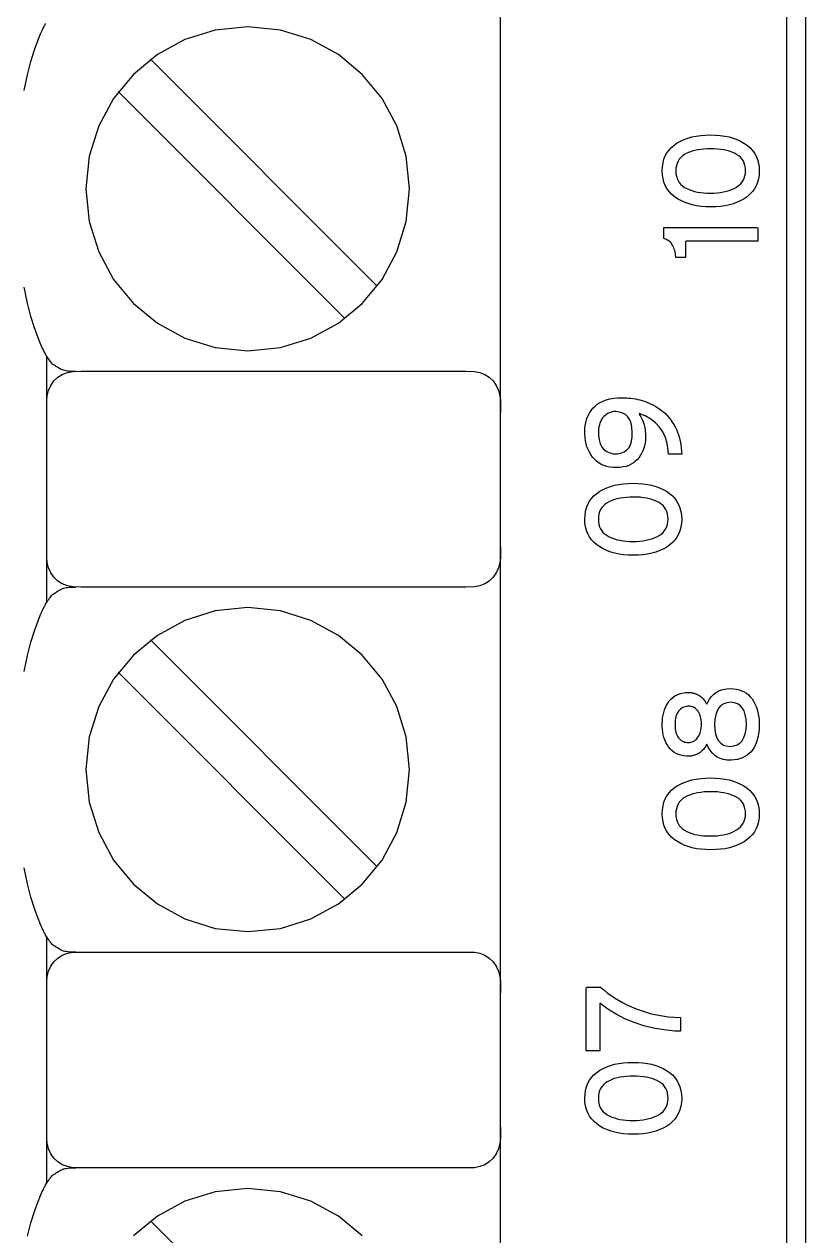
# Model space of a CAD drawing. Extents: x 1 to 47.7, y 0.2 to 33.5.
# Drawn here: x 32.591 to 33.399, y 5.007 to 6.258 of the extents above; entities that cross this region are included whole.
import ezdxf

# ---------------------------------------------------------------- set-up
doc = ezdxf.new("R2010")
doc.units = 0
doc.header["$MEASUREMENT"] = 0
doc.layers.add('6_0____DWG', color=7, linetype='CONTINUOUS')

msp = doc.modelspace()

# ---------------------------------------------------------------- linework, layer by layer
at = {"layer": '6_0____DWG'}
for points in [[(33.3788, 8.6463), (33.3788, 7.9206), (33.3788, 7.5602), (33.3788, 7.3813), (33.3788, 7.2035), (33.3788, 7.027), (33.3788, 6.8521), (33.3788, 6.6789), (33.3788, 6.5076), (33.3788, 6.3385), (33.3788, 6.1716), (33.3788, 6.0074), (33.3788, 5.8458), (33.3788, 5.6872), (33.3788, 5.5316), (33.3788, 5.3795), (33.3788, 5.3047), (33.3788, 5.2308), (33.3788, 5.1578), (33.3788, 5.0859), (33.3788, 5.0148), (33.3788, 4.9448)], [(33.3988, 4.975), (33.3988, 5.0813), (33.3988, 5.1894), (33.3988, 5.2991), (33.3988, 5.4104), (33.3988, 5.5233), (33.3988, 5.6376), (33.3988, 5.7533), (33.3988, 5.8704), (33.3988, 5.9887), (33.3988, 6.1082), (33.3988, 6.2289), (33.3988, 6.3507), (33.3988, 6.4734), (33.3988, 6.5972), (33.3988, 6.8473), (33.3988, 7.1004), (33.3988, 7.3561), (33.3988, 7.6138), (33.3988, 7.8731), (33.3988, 8.3941)], [(33.0832, 3.3068), (33.0832, 8.2879)], [(32.591, 6.1897), (32.5944, 6.2061), (32.598, 6.2199), (32.6019, 6.2317), (32.6057, 6.242), (32.6081, 6.2483), (32.6088, 6.2498), (32.6093, 6.2511), (32.6098, 6.2523), (32.6104, 6.2535), (32.6109, 6.2545), (32.6114, 6.2556), (32.6119, 6.2567), (32.6126, 6.2578), (32.6132, 6.2591)], [(32.956, 5.9878), (32.7217, 6.2221)], [(32.9226, 5.9544), (32.6883, 6.1887)], [(32.6443, 5.8995), (32.6428, 5.8995), (32.6411, 5.8995), (32.6394, 5.8996), (32.6377, 5.8997), (32.6361, 5.8999), (32.6345, 5.9001), (32.633, 5.9004), (32.6318, 5.9007), (32.6306, 5.9011), (32.6294, 5.9017), (32.6281, 5.9024), (32.6268, 5.9031), (32.6256, 5.9039), (32.6243, 5.9048), (32.623, 5.9056), (32.6218, 5.9064), (32.6205, 5.9072), (32.6194, 5.9085), (32.6183, 5.9098), (32.6173, 5.9111), (32.6164, 5.9123), (32.6155, 5.9136), (32.6147, 5.9148), (32.6139, 5.916), (32.6132, 5.9173), (32.6126, 5.9185), (32.6119, 5.9197), (32.6114, 5.9207), (32.6109, 5.9218), (32.6104, 5.9229), (32.6098, 5.924), (32.6093, 5.9252), (32.6088, 5.9265), (32.6081, 5.928), (32.6057, 5.9343), (32.6019, 5.9446), (32.598, 5.9564), (32.5944, 5.9702), (32.591, 5.9866)], [(32.6144, 5.661), (32.6144, 5.9158)], [(32.6144, 5.8573), (32.6144, 5.8578), (32.6144, 5.8592), (32.6144, 5.8611), (32.6144, 5.8633), (32.6144, 5.8655), (32.6144, 5.8675), (32.6144, 5.869), (32.6144, 5.8697), (32.6148, 5.8744), (32.6162, 5.88), (32.6186, 5.8852), (32.6218, 5.8897), (32.6258, 5.8935), (32.6305, 5.8965), (32.6357, 5.8986), (32.6413, 5.8996), (32.6499, 5.8997), (32.6844, 5.8997), (32.7412, 5.8997), (32.8115, 5.8997), (32.8861, 5.8997), (32.9563, 5.8997), (33.0132, 5.8997), (33.0476, 5.8997), (33.0563, 5.8996), (33.0619, 5.8986), (33.0671, 5.8965), (33.0717, 5.8935), (33.0757, 5.8897), (33.079, 5.8852), (33.0814, 5.88), (33.0828, 5.8744), (33.0832, 5.8697), (33.0832, 5.869), (33.0832, 5.8675), (33.0832, 5.8655), (33.0832, 5.8633), (33.0832, 5.8611), (33.0832, 5.8592), (33.0832, 5.8578), (33.0832, 5.8573)], [(33.0832, 5.7192), (33.0832, 5.7187), (33.0832, 5.7174), (33.0832, 5.7155), (33.0832, 5.7133), (33.0832, 5.711), (33.0832, 5.709), (33.0832, 5.7076), (33.0832, 5.7069), (33.0828, 5.7021), (33.0814, 5.6965), (33.079, 5.6914), (33.0757, 5.6869), (33.0717, 5.683), (33.0671, 5.68), (33.0619, 5.678), (33.0563, 5.6769), (33.0476, 5.6768), (33.0132, 5.6768), (32.9563, 5.6768), (32.8861, 5.6768), (32.8115, 5.6768), (32.7412, 5.6768), (32.6844, 5.6768), (32.6499, 5.6768), (32.6413, 5.6769), (32.6357, 5.678), (32.6305, 5.68), (32.6258, 5.683), (32.6218, 5.6869), (32.6186, 5.6914), (32.6162, 5.6965), (32.6148, 5.7021), (32.6144, 5.7069), (32.6144, 5.7076), (32.6144, 5.709), (32.6144, 5.711), (32.6144, 5.7133), (32.6144, 5.7155), (32.6144, 5.7174), (32.6144, 5.7187), (32.6144, 5.7192)], [(32.591, 5.5897), (32.5944, 5.6061), (32.598, 5.6199), (32.6019, 5.6317), (32.6057, 5.642), (32.6081, 5.6483), (32.6088, 5.6498), (32.6093, 5.6511), (32.6098, 5.6523), (32.6104, 5.6535), (32.6109, 5.6545), (32.6114, 5.6556), (32.6119, 5.6567), (32.6126, 5.6578), (32.6132, 5.6591), (32.6139, 5.6603), (32.6147, 5.6615), (32.6155, 5.6628), (32.6164, 5.664), (32.6173, 5.6653), (32.6183, 5.6665), (32.6194, 5.6679), (32.6205, 5.6691), (32.6218, 5.6699), (32.623, 5.6707), (32.6243, 5.6715), (32.6256, 5.6724), (32.6268, 5.6732), (32.6281, 5.6739), (32.6294, 5.6746), (32.6306, 5.6752), (32.6318, 5.6757), (32.633, 5.676), (32.6345, 5.6762), (32.6361, 5.6764), (32.6377, 5.6766), (32.6394, 5.6767), (32.6411, 5.6768), (32.6428, 5.6768), (32.6443, 5.6768)], [(32.956, 5.3878), (32.7217, 5.6221)], [(32.9226, 5.3544), (32.6883, 5.5887)], [(32.6443, 5.2995), (32.6428, 5.2995), (32.6411, 5.2995), (32.6394, 5.2996), (32.6377, 5.2997), (32.6361, 5.2999), (32.6345, 5.3001), (32.633, 5.3004), (32.6318, 5.3007), (32.6306, 5.3011), (32.6294, 5.3017), (32.6281, 5.3024), (32.6268, 5.3031), (32.6256, 5.3039), (32.6243, 5.3048), (32.623, 5.3056), (32.6218, 5.3064), (32.6205, 5.3072), (32.6194, 5.3085), (32.6183, 5.3098), (32.6173, 5.3111), (32.6164, 5.3123), (32.6155, 5.3136), (32.6147, 5.3148), (32.6139, 5.316), (32.6132, 5.3172), (32.6126, 5.3185), (32.6119, 5.3197), (32.6114, 5.3207), (32.6109, 5.3218), (32.6104, 5.3229), (32.6098, 5.324), (32.6093, 5.3252), (32.6088, 5.3265), (32.6081, 5.328), (32.6057, 5.3343), (32.6019, 5.3446), (32.598, 5.3564), (32.5944, 5.3702), (32.591, 5.3866)], [(32.6144, 5.061), (32.6144, 5.3158)], [(32.6144, 5.2573), (32.6144, 5.2578), (32.6144, 5.2592), (32.6144, 5.2611), (32.6144, 5.2633), (32.6144, 5.2655), (32.6144, 5.2675), (32.6144, 5.269), (32.6144, 5.2697), (32.6148, 5.2744), (32.6162, 5.28), (32.6186, 5.2852), (32.6218, 5.2897), (32.6258, 5.2935), (32.6305, 5.2965), (32.6357, 5.2986), (32.6413, 5.2996), (32.6499, 5.2997), (32.6844, 5.2997), (32.7412, 5.2997), (32.8115, 5.2997), (32.8861, 5.2997), (32.9563, 5.2997), (33.0132, 5.2997), (33.0476, 5.2997), (33.0563, 5.2996), (33.0619, 5.2986), (33.0671, 5.2965), (33.0717, 5.2935), (33.0757, 5.2897), (33.079, 5.2852), (33.0814, 5.28), (33.0828, 5.2744), (33.0832, 5.2697), (33.0832, 5.269), (33.0832, 5.2675), (33.0832, 5.2655), (33.0832, 5.2633), (33.0832, 5.2611), (33.0832, 5.2592), (33.0832, 5.2578), (33.0832, 5.2573)], [(33.0832, 5.1192), (33.0832, 5.1187), (33.0832, 5.1174), (33.0832, 5.1155), (33.0832, 5.1133), (33.0832, 5.111), (33.0832, 5.109), (33.0832, 5.1076), (33.0832, 5.1069), (33.0828, 5.1021), (33.0814, 5.0965), (33.079, 5.0914), (33.0757, 5.0869), (33.0717, 5.083), (33.0671, 5.08), (33.0619, 5.078), (33.0563, 5.0769), (33.0476, 5.0768), (33.0132, 5.0768), (32.9563, 5.0768), (32.8861, 5.0768), (32.8115, 5.0768), (32.7412, 5.0768), (32.6844, 5.0768), (32.6499, 5.0768), (32.6413, 5.0769), (32.6357, 5.078), (32.6305, 5.08), (32.6258, 5.083), (32.6218, 5.0869), (32.6186, 5.0914), (32.6162, 5.0965), (32.6148, 5.1021), (32.6144, 5.1069), (32.6144, 5.1076), (32.6144, 5.109), (32.6144, 5.111), (32.6144, 5.1133), (32.6144, 5.1155), (32.6144, 5.1174), (32.6144, 5.1187), (32.6144, 5.1192)], [(32.5944, 5.0061), (32.598, 5.0199), (32.6019, 5.0317), (32.6057, 5.042), (32.6081, 5.0483), (32.6088, 5.0498), (32.6093, 5.0511), (32.6098, 5.0523), (32.6104, 5.0535), (32.6109, 5.0545), (32.6114, 5.0556), (32.6119, 5.0567), (32.6126, 5.0578), (32.6132, 5.0591), (32.6139, 5.0603), (32.6147, 5.0615), (32.6155, 5.0628), (32.6164, 5.064), (32.6173, 5.0653), (32.6183, 5.0665), (32.6194, 5.0679), (32.6205, 5.0691), (32.6218, 5.0699), (32.623, 5.0707), (32.6243, 5.0715), (32.6256, 5.0724), (32.6268, 5.0732), (32.6281, 5.0739), (32.6294, 5.0746), (32.6306, 5.0752), (32.6318, 5.0757), (32.633, 5.076), (32.6345, 5.0762), (32.6361, 5.0764), (32.6377, 5.0766), (32.6394, 5.0767), (32.6411, 5.0768), (32.6428, 5.0768), (32.6443, 5.0768)], [(32.9405, 5.0065), (32.9158, 5.0269), (32.8874, 5.0424), (32.856, 5.0521), (32.8223, 5.0555), (32.7886, 5.0521), (32.7572, 5.0424), (32.7288, 5.0269), (32.704, 5.0065)], [(32.956, 4.7878), (32.7217, 5.0221)]]:
    msp.add_lwpolyline(points, dxfattribs=at)
for points in [[(32.8223, 5.9208), (32.856, 5.9242), (32.8874, 5.934), (32.9158, 5.9494), (32.9405, 5.9698), (32.9609, 5.9946), (32.9763, 6.0231), (32.986, 6.0545), (32.9894, 6.0882), (32.986, 6.1219), (32.9763, 6.1533), (32.9609, 6.1817), (32.9405, 6.2065), (32.9158, 6.2269), (32.8874, 6.2424), (32.856, 6.2521), (32.8223, 6.2555), (32.7886, 6.2521), (32.7572, 6.2424), (32.7288, 6.2269), (32.704, 6.2065), (32.6835, 6.1817), (32.6681, 6.1533), (32.6583, 6.1219), (32.6549, 6.0882), (32.6583, 6.0545), (32.6681, 6.0231), (32.6835, 5.9946), (32.704, 5.9698), (32.7288, 5.9494), (32.7572, 5.934), (32.7886, 5.9242)], [(33.3004, 6.1439), (33.3056, 6.1437), (33.3105, 6.1433), (33.3151, 6.1427), (33.3196, 6.1418), (33.3238, 6.1406), (33.3277, 6.1392), (33.3314, 6.1375), (33.3349, 6.1355), (33.3381, 6.1333), (33.341, 6.1308), (33.3435, 6.1281), (33.3457, 6.1251), (33.3474, 6.1219), (33.3488, 6.1185), (33.3498, 6.1148), (33.3505, 6.1108), (33.3507, 6.1066), (33.3505, 6.1024), (33.3498, 6.0985), (33.3488, 6.0948), (33.3475, 6.0914), (33.3457, 6.0882), (33.3436, 6.0853), (33.3411, 6.0826), (33.3383, 6.0801), (33.3351, 6.0779), (33.3317, 6.076), (33.328, 6.0743), (33.3241, 6.0728), (33.3199, 6.0717), (33.3155, 6.0708), (33.3108, 6.0701), (33.3059, 6.0697), (33.3007, 6.0696), (33.2955, 6.0697), (33.2906, 6.0701), (33.2859, 6.0708), (33.2815, 6.0717), (33.2773, 6.0729), (33.2733, 6.0743), (33.2696, 6.0761), (33.2661, 6.078), (33.2629, 6.0803), (33.26, 6.0828), (33.2575, 6.0855), (33.2554, 6.0884), (33.2536, 6.0916), (33.2522, 6.0951), (33.2513, 6.0988), (33.2507, 6.1027), (33.2504, 6.1069), (33.2507, 6.1111), (33.2513, 6.115), (33.2523, 6.1187), (33.2536, 6.1222), (33.2554, 6.1254), (33.2575, 6.1283), (33.2599, 6.131), (33.2628, 6.1334), (33.266, 6.1356), (33.2694, 6.1376), (33.2731, 6.1392), (33.277, 6.1406), (33.2812, 6.1418), (33.2856, 6.1427), (33.2903, 6.1433), (33.2952, 6.1437)], [(33.3007, 6.1296), (33.2971, 6.1295), (33.2936, 6.1293), (33.2903, 6.129), (33.2871, 6.1284), (33.2841, 6.1278), (33.2813, 6.127), (33.2786, 6.126), (33.276, 6.125), (33.2736, 6.1237), (33.2715, 6.1222), (33.2697, 6.1206), (33.2681, 6.1187), (33.2669, 6.1167), (33.2659, 6.1145), (33.2652, 6.112), (33.2647, 6.1094), (33.2645, 6.1066), (33.2647, 6.1038), (33.2651, 6.1012), (33.2659, 6.0989), (33.2668, 6.0967), (33.2681, 6.0946), (33.2696, 6.0928), (33.2714, 6.0912), (33.2735, 6.0897), (33.2758, 6.0885), (33.2783, 6.0874), (33.281, 6.0864), (33.2838, 6.0856), (33.2868, 6.0849), (33.29, 6.0844), (33.2933, 6.0841), (33.2968, 6.0839), (33.3004, 6.0838), (33.304, 6.0839), (33.3075, 6.0841), (33.3107, 6.0845), (33.3139, 6.0851), (33.3169, 6.0857), (33.3197, 6.0866), (33.3223, 6.0876), (33.3248, 6.0887), (33.3272, 6.09), (33.3294, 6.0915), (33.3313, 6.0931), (33.3329, 6.0949), (33.3342, 6.0969), (33.3353, 6.0991), (33.336, 6.1015), (33.3365, 6.1041), (33.3366, 6.1069), (33.3365, 6.1097), (33.336, 6.1123), (33.3353, 6.1147), (33.3343, 6.1169), (33.333, 6.1189), (33.3314, 6.1208), (33.3295, 6.1224), (33.3274, 6.1238), (33.325, 6.1251), (33.3225, 6.1261), (33.3199, 6.1271), (33.3171, 6.1278), (33.3141, 6.1285), (33.311, 6.129), (33.3077, 6.1293), (33.3043, 6.1295)], [(33.3492, 6.034), (33.3463, 6.034), (33.3387, 6.034), (33.3279, 6.034), (33.3152, 6.034), (33.3021, 6.034), (33.2902, 6.034), (33.2808, 6.034), (33.2754, 6.034), (33.2746, 6.0338), (33.2746, 6.0326), (33.2746, 6.0305), (33.2746, 6.0278), (33.2746, 6.0249), (33.2746, 6.0221), (33.2746, 6.0196), (33.2746, 6.0179), (33.2746, 6.0173), (33.2743, 6.0173), (33.2732, 6.0173), (33.2718, 6.0173), (33.2701, 6.0173), (33.2683, 6.0173), (33.2667, 6.0173), (33.2654, 6.0173), (33.2647, 6.0173), (33.2645, 6.0182), (33.2643, 6.0198), (33.2641, 6.0215), (33.2638, 6.0231), (33.2634, 6.0246), (33.2629, 6.026), (33.2624, 6.0274), (33.2618, 6.0288), (33.2611, 6.03), (33.2604, 6.0312), (33.2596, 6.0323), (33.2587, 6.0333), (33.2577, 6.0341), (33.2566, 6.0349), (33.2554, 6.0355), (33.2541, 6.0361), (33.2527, 6.0365), (33.252, 6.0368), (33.252, 6.0376), (33.252, 6.0391), (33.252, 6.0409), (33.252, 6.0429), (33.252, 6.0448), (33.252, 6.0465), (33.252, 6.0477), (33.252, 6.0481), (33.2557, 6.0481), (33.2656, 6.0481), (33.2798, 6.0481), (33.2963, 6.0481), (33.3133, 6.0481), (33.3289, 6.0481), (33.3412, 6.0481), (33.3482, 6.0481), (33.3492, 6.048), (33.3492, 6.0469), (33.3492, 6.0452), (33.3492, 6.0429), (33.3492, 6.0404), (33.3492, 6.038), (33.3492, 6.036), (33.3492, 6.0345)], [(33.2092, 5.8724), (33.2114, 5.8724), (33.2136, 5.8723), (33.2159, 5.8721), (33.2182, 5.8718), (33.2205, 5.8715), (33.2228, 5.8711), (33.2252, 5.8707), (33.2275, 5.8701), (33.2299, 5.8695), (33.2323, 5.8687), (33.2346, 5.8679), (33.2369, 5.8669), (33.2392, 5.8658), (33.2415, 5.8647), (33.2437, 5.8634), (33.2459, 5.8621), (33.2481, 5.8606), (33.2502, 5.859), (33.2522, 5.8574), (33.2541, 5.8556), (33.2559, 5.8537), (33.2577, 5.8517), (33.2593, 5.8495), (33.2609, 5.8473), (33.2624, 5.8449), (33.2638, 5.8423), (33.2651, 5.8396), (33.2663, 5.8368), (33.2673, 5.8339), (33.2682, 5.8307), (33.269, 5.8275), (33.2696, 5.8241), (33.2701, 5.8206), (33.2705, 5.8169), (33.2707, 5.814), (33.27, 5.814), (33.2685, 5.814), (33.2664, 5.814), (33.2641, 5.814), (33.2618, 5.814), (33.2597, 5.814), (33.258, 5.814), (33.2571, 5.814), (33.2567, 5.818), (33.2556, 5.825), (33.2538, 5.8313), (33.2512, 5.837), (33.2478, 5.8421), (33.2436, 5.8465), (33.2387, 5.8504), (33.2329, 5.8536), (33.2265, 5.8562), (33.2269, 5.8548), (33.2284, 5.8525), (33.2297, 5.85), (33.2308, 5.8474), (33.2317, 5.8445), (33.2324, 5.8415), (33.2329, 5.8382), (33.2332, 5.8348), (33.2332, 5.8313), (33.2331, 5.8284), (33.2327, 5.8256), (33.2322, 5.8228), (33.2315, 5.8202), (33.2306, 5.8177), (33.2294, 5.8153), (33.2281, 5.813), (33.2266, 5.8107), (33.2249, 5.8086), (33.2229, 5.8067), (33.2208, 5.8051), (33.2184, 5.8037), (33.2159, 5.8025), (33.2131, 5.8015), (33.2101, 5.8009), (33.207, 5.8004), (33.2036, 5.8002), (33.2, 5.8003), (33.1965, 5.8007), (33.1933, 5.8013), (33.1903, 5.8023), (33.1875, 5.8035), (33.185, 5.805), (33.1826, 5.8068), (33.1804, 5.8088), (33.1785, 5.8111), (33.1767, 5.8136), (33.1752, 5.8162), (33.1738, 5.8189), (33.1727, 5.8218), (33.1718, 5.8248), (33.1712, 5.828), (33.1707, 5.8313), (33.1705, 5.8348), (33.1704, 5.8384), (33.1706, 5.8418), (33.1711, 5.845), (33.1718, 5.8481), (33.1727, 5.8511), (33.1739, 5.8539), (33.1753, 5.8566), (33.1769, 5.8591), (33.1788, 5.8615), (33.181, 5.8637), (33.1834, 5.8657), (33.1862, 5.8674), (33.1893, 5.8689), (33.1927, 5.8701), (33.1963, 5.8711), (33.2003, 5.8718), (33.2046, 5.8722)], [(33.2024, 5.858), (33.2006, 5.858), (33.1989, 5.8577), (33.1972, 5.8573), (33.1957, 5.8568), (33.1942, 5.856), (33.1927, 5.8552), (33.1914, 5.8541), (33.1901, 5.8529), (33.1889, 5.8515), (33.1878, 5.85), (33.1869, 5.8483), (33.1861, 5.8465), (33.1855, 5.8445), (33.185, 5.8423), (33.1847, 5.84), (33.1845, 5.8375), (33.1847, 5.8334), (33.1853, 5.8288), (33.1865, 5.8248), (33.1882, 5.8214), (33.1904, 5.8187), (33.1931, 5.8167), (33.1963, 5.8153), (33.2, 5.8146), (33.2041, 5.8145), (33.2078, 5.8151), (33.2111, 5.8164), (33.2137, 5.8182), (33.2159, 5.8207), (33.2176, 5.8238), (33.2187, 5.8276), (33.2194, 5.8319), (33.2195, 5.8369), (33.2191, 5.8418), (33.2183, 5.846), (33.2169, 5.8496), (33.215, 5.8526), (33.2126, 5.8549), (33.2097, 5.8566), (33.2063, 5.8576)], [(33.2204, 5.784), (33.2255, 5.7838), (33.2304, 5.7835), (33.2351, 5.7828), (33.2395, 5.7819), (33.2437, 5.7807), (33.2477, 5.7793), (33.2514, 5.7776), (33.2549, 5.7757), (33.2581, 5.7734), (33.261, 5.771), (33.2635, 5.7682), (33.2656, 5.7653), (33.2674, 5.7621), (33.2688, 5.7586), (33.2698, 5.7549), (33.2704, 5.7509), (33.2707, 5.7467), (33.2704, 5.7426), (33.2698, 5.7386), (33.2688, 5.735), (33.2674, 5.7315), (33.2657, 5.7283), (33.2636, 5.7254), (33.2611, 5.7227), (33.2582, 5.7203), (33.2551, 5.718), (33.2516, 5.7161), (33.248, 5.7144), (33.244, 5.713), (33.2399, 5.7118), (33.2354, 5.7109), (33.2308, 5.7102), (33.2258, 5.7098), (33.2207, 5.7097), (33.2155, 5.7098), (33.2106, 5.7102), (33.2059, 5.7109), (33.2015, 5.7118), (33.1973, 5.713), (33.1933, 5.7145), (33.1896, 5.7162), (33.1861, 5.7182), (33.1829, 5.7204), (33.18, 5.7229), (33.1775, 5.7256), (33.1753, 5.7286), (33.1736, 5.7318), (33.1722, 5.7352), (33.1712, 5.7389), (33.1706, 5.7428), (33.1704, 5.747), (33.1707, 5.7512), (33.1713, 5.7551), (33.1723, 5.7588), (33.1736, 5.7623), (33.1754, 5.7655), (33.1774, 5.7684), (33.1799, 5.7711), (33.1828, 5.7736), (33.1859, 5.7758), (33.1894, 5.7777), (33.1931, 5.7794), (33.197, 5.7808), (33.2012, 5.7819), (33.2056, 5.7828), (33.2103, 5.7835), (33.2152, 5.7838)], [(33.2207, 5.7697), (33.217, 5.7697), (33.2136, 5.7694), (33.2103, 5.7691), (33.2071, 5.7686), (33.2041, 5.7679), (33.2012, 5.7671), (33.1985, 5.7662), (33.196, 5.7651), (33.1936, 5.7638), (33.1915, 5.7624), (33.1897, 5.7607), (33.1881, 5.7589), (33.1868, 5.7568), (33.1858, 5.7546), (33.1851, 5.7522), (33.1847, 5.7495), (33.1845, 5.7467), (33.1847, 5.7439), (33.1851, 5.7414), (33.1858, 5.739), (33.1868, 5.7368), (33.1881, 5.7348), (33.1896, 5.7329), (33.1914, 5.7313), (33.1935, 5.7299), (33.1958, 5.7286), (33.1983, 5.7275), (33.201, 5.7265), (33.2038, 5.7257), (33.2068, 5.7251), (33.21, 5.7245), (33.2133, 5.7242), (33.2167, 5.724), (33.2204, 5.724), (33.224, 5.724), (33.2274, 5.7243), (33.2307, 5.7246), (33.2339, 5.7252), (33.2368, 5.7259), (33.2396, 5.7267), (33.2423, 5.7277), (33.2448, 5.7288), (33.2472, 5.7301), (33.2494, 5.7316), (33.2513, 5.7332), (33.2529, 5.7351), (33.2542, 5.7371), (33.2552, 5.7393), (33.256, 5.7417), (33.2564, 5.7442), (33.2566, 5.747), (33.2564, 5.7498), (33.256, 5.7524), (33.2552, 5.7548), (33.2542, 5.757), (33.2529, 5.7591), (33.2513, 5.7609), (33.2495, 5.7625), (33.2473, 5.764), (33.245, 5.7652), (33.2425, 5.7663), (33.2399, 5.7672), (33.2371, 5.768), (33.2341, 5.7686), (33.231, 5.7691), (33.2277, 5.7695), (33.2243, 5.7697)], [(32.8223, 5.3208), (32.856, 5.3242), (32.8874, 5.334), (32.9158, 5.3494), (32.9405, 5.3698), (32.9609, 5.3946), (32.9763, 5.4231), (32.986, 5.4545), (32.9894, 5.4882), (32.986, 5.5219), (32.9763, 5.5533), (32.9609, 5.5817), (32.9405, 5.6065), (32.9158, 5.6269), (32.8874, 5.6424), (32.856, 5.6521), (32.8223, 5.6555), (32.7886, 5.6521), (32.7572, 5.6424), (32.7288, 5.6269), (32.704, 5.6065), (32.6835, 5.5817), (32.6681, 5.5533), (32.6583, 5.5219), (32.6549, 5.4882), (32.6583, 5.4545), (32.6681, 5.4231), (32.6835, 5.3946), (32.704, 5.3698), (32.7288, 5.3494), (32.7572, 5.334), (32.7886, 5.3242)], [(33.3209, 5.5719), (33.3241, 5.5718), (33.3271, 5.5713), (33.33, 5.5707), (33.3327, 5.5697), (33.3351, 5.5685), (33.3375, 5.5671), (33.3396, 5.5654), (33.3415, 5.5634), (33.3433, 5.5612), (33.3449, 5.5588), (33.3463, 5.5562), (33.3476, 5.5534), (33.3486, 5.5504), (33.3494, 5.5472), (33.35, 5.5438), (33.3505, 5.5402), (33.3507, 5.5364), (33.3506, 5.5301), (33.3497, 5.5228), (33.348, 5.5165), (33.3455, 5.5111), (33.3423, 5.5066), (33.3384, 5.5031), (33.3336, 5.5004), (33.3281, 5.4988), (33.3218, 5.498), (33.3174, 5.4981), (33.3138, 5.4987), (33.3104, 5.4998), (33.3073, 5.5012), (33.3046, 5.5032), (33.3021, 5.5055), (33.2999, 5.5083), (33.298, 5.5115), (33.2966, 5.5144), (33.2957, 5.5128), (33.2949, 5.5114), (33.2939, 5.5101), (33.293, 5.5089), (33.2919, 5.5078), (33.2908, 5.5068), (33.2897, 5.5059), (33.2885, 5.5052), (33.2873, 5.5045), (33.2861, 5.5039), (33.2849, 5.5034), (33.2837, 5.503), (33.2826, 5.5026), (33.2815, 5.5023), (33.2804, 5.5021), (33.2793, 5.502), (33.2782, 5.502), (33.2756, 5.5021), (33.2726, 5.5024), (33.2698, 5.503), (33.2672, 5.5038), (33.2648, 5.5049), (33.2625, 5.5063), (33.2605, 5.5079), (33.2586, 5.5097), (33.2569, 5.5118), (33.2555, 5.514), (33.2543, 5.5163), (33.2532, 5.5188), (33.2523, 5.5213), (33.2516, 5.524), (33.2511, 5.5268), (33.2507, 5.5298), (33.2505, 5.5328), (33.2504, 5.5359), (33.2506, 5.5389), (33.2509, 5.5417), (33.2514, 5.5445), (33.252, 5.5472), (33.2528, 5.5498), (33.2538, 5.5523), (33.255, 5.5547), (33.2563, 5.557), (33.2578, 5.5591), (33.2595, 5.5611), (33.2615, 5.5628), (33.2636, 5.5643), (33.2659, 5.5655), (33.2684, 5.5665), (33.2711, 5.5672), (33.2741, 5.5677), (33.2772, 5.5679), (33.2781, 5.5679), (33.2786, 5.5679), (33.2791, 5.5678), (33.2796, 5.5678), (33.2801, 5.5677), (33.2807, 5.5677), (33.2812, 5.5676), (33.2818, 5.5675), (33.2823, 5.5673), (33.283, 5.5672), (33.2836, 5.567), (33.2842, 5.5668), (33.2848, 5.5666), (33.2854, 5.5664), (33.2861, 5.5661), (33.2867, 5.5658), (33.2873, 5.5655), (33.2882, 5.565), (33.2895, 5.5643), (33.2907, 5.5634), (33.2918, 5.5624), (33.2929, 5.5613), (33.2939, 5.56), (33.2948, 5.5587), (33.2957, 5.5573), (33.2965, 5.5557), (33.2977, 5.5578), (33.2994, 5.561), (33.3014, 5.5638), (33.3038, 5.5662), (33.3065, 5.5682), (33.3096, 5.5698), (33.313, 5.5709), (33.3168, 5.5716)], [(33.3213, 5.5577), (33.3174, 5.5573), (33.3141, 5.5563), (33.3112, 5.5545), (33.3089, 5.552), (33.3071, 5.5488), (33.3058, 5.5449), (33.3049, 5.5402), (33.3046, 5.5348), (33.3049, 5.5295), (33.3057, 5.5249), (33.307, 5.521), (33.3087, 5.5179), (33.311, 5.5154), (33.3137, 5.5136), (33.3169, 5.5126), (33.3206, 5.5122), (33.3245, 5.5126), (33.3279, 5.5137), (33.3307, 5.5155), (33.3331, 5.518), (33.3349, 5.5212), (33.3363, 5.5251), (33.3371, 5.5297), (33.3374, 5.5349), (33.3371, 5.5403), (33.3363, 5.5449), (33.335, 5.5488), (33.3332, 5.552), (33.3309, 5.5545), (33.3282, 5.5562), (33.325, 5.5573)], [(33.278, 5.5537), (33.2767, 5.5536), (33.2754, 5.5534), (33.2741, 5.5531), (33.2729, 5.5527), (33.2717, 5.5522), (33.2706, 5.5516), (33.2695, 5.5508), (33.2685, 5.5499), (33.2675, 5.5489), (33.2667, 5.5477), (33.2659, 5.5464), (33.2653, 5.5448), (33.2647, 5.5432), (33.2643, 5.5413), (33.264, 5.5393), (33.2638, 5.5371), (33.2637, 5.5348), (33.2638, 5.5325), (33.264, 5.5304), (33.2643, 5.5284), (33.2647, 5.5266), (33.2652, 5.5249), (33.2658, 5.5234), (33.2665, 5.5221), (33.2673, 5.5209), (33.2682, 5.5199), (33.2692, 5.519), (33.2702, 5.5183), (33.2713, 5.5176), (33.2724, 5.5171), (33.2736, 5.5167), (33.2748, 5.5164), (33.2761, 5.5163), (33.2775, 5.5162), (33.2789, 5.5163), (33.2802, 5.5165), (33.2814, 5.5169), (33.2826, 5.5174), (33.2838, 5.518), (33.2848, 5.5188), (33.2858, 5.5197), (33.2867, 5.5208), (33.2876, 5.5219), (33.2884, 5.5232), (33.2891, 5.5246), (33.2896, 5.5261), (33.2901, 5.5277), (33.2905, 5.5294), (33.2907, 5.5312), (33.2909, 5.5331), (33.2909, 5.5351), (33.2909, 5.5372), (33.2907, 5.5391), (33.2904, 5.541), (33.2901, 5.5427), (33.2896, 5.5443), (33.289, 5.5458), (33.2883, 5.5471), (33.2875, 5.5484), (33.2866, 5.5495), (33.2857, 5.5505), (33.2848, 5.5513), (33.2838, 5.552), (33.2827, 5.5526), (33.2816, 5.5531), (33.2805, 5.5534), (33.2793, 5.5536)], [(33.3004, 5.4796), (33.3056, 5.4795), (33.3105, 5.4791), (33.3151, 5.4784), (33.3196, 5.4775), (33.3238, 5.4763), (33.3277, 5.4749), (33.3314, 5.4732), (33.3349, 5.4713), (33.3381, 5.4691), (33.341, 5.4666), (33.3435, 5.4639), (33.3457, 5.4609), (33.3474, 5.4577), (33.3488, 5.4542), (33.3498, 5.4505), (33.3505, 5.4465), (33.3507, 5.4423), (33.3505, 5.4382), (33.3498, 5.4343), (33.3488, 5.4306), (33.3475, 5.4272), (33.3457, 5.424), (33.3436, 5.421), (33.3411, 5.4183), (33.3383, 5.4159), (33.3351, 5.4137), (33.3317, 5.4117), (33.328, 5.41), (33.3241, 5.4086), (33.3199, 5.4074), (33.3155, 5.4065), (33.3108, 5.4059), (33.3059, 5.4055), (33.3007, 5.4053), (33.2955, 5.4055), (33.2906, 5.4059), (33.2859, 5.4065), (33.2815, 5.4075), (33.2773, 5.4086), (33.2733, 5.4101), (33.2696, 5.4118), (33.2661, 5.4138), (33.2629, 5.416), (33.26, 5.4185), (33.2575, 5.4212), (33.2554, 5.4242), (33.2536, 5.4274), (33.2522, 5.4308), (33.2513, 5.4345), (33.2507, 5.4384), (33.2504, 5.4426), (33.2507, 5.4468), (33.2513, 5.4508), (33.2523, 5.4545), (33.2536, 5.4579), (33.2554, 5.4611), (33.2575, 5.4641), (33.2599, 5.4668), (33.2628, 5.4692), (33.266, 5.4714), (33.2694, 5.4733), (33.2731, 5.475), (33.277, 5.4764), (33.2812, 5.4775), (33.2856, 5.4784), (33.2903, 5.4791), (33.2952, 5.4795)], [(33.3007, 5.4654), (33.2971, 5.4653), (33.2936, 5.4651), (33.2903, 5.4647), (33.2871, 5.4642), (33.2841, 5.4635), (33.2813, 5.4627), (33.2786, 5.4618), (33.276, 5.4607), (33.2736, 5.4594), (33.2715, 5.458), (33.2697, 5.4563), (33.2681, 5.4545), (33.2669, 5.4524), (33.2659, 5.4502), (33.2652, 5.4478), (33.2647, 5.4452), (33.2645, 5.4423), (33.2647, 5.4396), (33.2651, 5.437), (33.2659, 5.4346), (33.2668, 5.4324), (33.2681, 5.4304), (33.2696, 5.4286), (33.2714, 5.4269), (33.2735, 5.4255), (33.2758, 5.4242), (33.2783, 5.4231), (33.281, 5.4221), (33.2838, 5.4213), (33.2868, 5.4207), (33.29, 5.4202), (33.2933, 5.4198), (33.2968, 5.4196), (33.3004, 5.4196), (33.304, 5.4197), (33.3075, 5.4199), (33.3107, 5.4203), (33.3139, 5.4208), (33.3169, 5.4215), (33.3197, 5.4223), (33.3223, 5.4233), (33.3248, 5.4245), (33.3272, 5.4258), (33.3294, 5.4272), (33.3313, 5.4289), (33.3329, 5.4307), (33.3342, 5.4327), (33.3353, 5.4349), (33.336, 5.4373), (33.3365, 5.4398), (33.3366, 5.4426), (33.3365, 5.4454), (33.336, 5.448), (33.3353, 5.4504), (33.3343, 5.4527), (33.333, 5.4547), (33.3314, 5.4565), (33.3295, 5.4582), (33.3274, 5.4596), (33.325, 5.4608), (33.3225, 5.4619), (33.3199, 5.4628), (33.3171, 5.4636), (33.3141, 5.4642), (33.311, 5.4647), (33.3077, 5.4651), (33.3043, 5.4653)], [(33.1867, 5.2633), (33.19, 5.2605), (33.1935, 5.2577), (33.1972, 5.255), (33.2011, 5.2525), (33.2052, 5.25), (33.2095, 5.2476), (33.214, 5.2453), (33.2187, 5.2431), (33.2235, 5.2411), (33.2286, 5.2392), (33.2339, 5.2375), (33.2393, 5.236), (33.2449, 5.2348), (33.2507, 5.2338), (33.2567, 5.2329), (33.2628, 5.2324), (33.2692, 5.232), (33.2692, 5.2314), (33.2692, 5.23), (33.2692, 5.2279), (33.2692, 5.2255), (33.2692, 5.223), (33.2692, 5.2207), (33.2692, 5.2189), (33.2692, 5.2179), (33.2634, 5.2181), (33.2523, 5.2192), (33.2416, 5.221), (33.2313, 5.2236), (33.2214, 5.2268), (33.212, 5.2308), (33.2029, 5.2355), (33.1943, 5.2408), (33.1861, 5.2469), (33.1861, 5.245), (33.1861, 5.24), (33.1861, 5.2328), (33.1861, 5.2244), (33.1861, 5.2158), (33.1861, 5.2079), (33.1861, 5.2016), (33.1861, 5.1981), (33.1859, 5.1976), (33.1849, 5.1976), (33.1831, 5.1976), (33.1809, 5.1976), (33.1784, 5.1976), (33.176, 5.1976), (33.1739, 5.1976), (33.1725, 5.1976), (33.172, 5.1976), (33.172, 5.2001), (33.172, 5.2068), (33.172, 5.2164), (33.172, 5.2276), (33.172, 5.2391), (33.172, 5.2496), (33.172, 5.2579), (33.172, 5.2627), (33.1721, 5.2633), (33.1732, 5.2633), (33.175, 5.2633), (33.1774, 5.2633), (33.18, 5.2633), (33.1825, 5.2633), (33.1846, 5.2633), (33.1861, 5.2633)], [(33.2204, 5.1857), (33.2255, 5.1856), (33.2304, 5.1852), (33.2351, 5.1846), (33.2395, 5.1837), (33.2437, 5.1825), (33.2477, 5.1811), (33.2514, 5.1794), (33.2549, 5.1774), (33.2581, 5.1752), (33.261, 5.1727), (33.2635, 5.17), (33.2656, 5.167), (33.2674, 5.1638), (33.2688, 5.1604), (33.2698, 5.1566), (33.2704, 5.1527), (33.2707, 5.1485), (33.2704, 5.1443), (33.2698, 5.1404), (33.2688, 5.1367), (33.2674, 5.1333), (33.2657, 5.1301), (33.2636, 5.1272), (33.2611, 5.1245), (33.2582, 5.122), (33.2551, 5.1198), (33.2516, 5.1179), (33.248, 5.1162), (33.244, 5.1147), (33.2399, 5.1136), (33.2354, 5.1127), (33.2308, 5.112), (33.2258, 5.1116), (33.2207, 5.1115), (33.2155, 5.1116), (33.2106, 5.112), (33.2059, 5.1127), (33.2015, 5.1136), (33.1973, 5.1148), (33.1933, 5.1162), (33.1896, 5.1179), (33.1861, 5.1199), (33.1829, 5.1222), (33.18, 5.1246), (33.1775, 5.1274), (33.1753, 5.1303), (33.1736, 5.1335), (33.1722, 5.137), (33.1712, 5.1407), (33.1706, 5.1446), (33.1704, 5.1487), (33.1707, 5.153), (33.1713, 5.1569), (33.1723, 5.1606), (33.1736, 5.1641), (33.1754, 5.1673), (33.1774, 5.1702), (33.1799, 5.1729), (33.1828, 5.1753), (33.1859, 5.1775), (33.1894, 5.1795), (33.1931, 5.1811), (33.197, 5.1825), (33.2012, 5.1837), (33.2056, 5.1846), (33.2103, 5.1852), (33.2152, 5.1856)], [(33.2207, 5.1715), (33.217, 5.1714), (33.2136, 5.1712), (33.2103, 5.1709), (33.2071, 5.1703), (33.2041, 5.1697), (33.2012, 5.1689), (33.1985, 5.1679), (33.196, 5.1668), (33.1936, 5.1656), (33.1915, 5.1641), (33.1897, 5.1625), (33.1881, 5.1606), (33.1868, 5.1586), (33.1858, 5.1563), (33.1851, 5.1539), (33.1847, 5.1513), (33.1845, 5.1485), (33.1847, 5.1457), (33.1851, 5.1431), (33.1858, 5.1407), (33.1868, 5.1385), (33.1881, 5.1365), (33.1896, 5.1347), (33.1914, 5.1331), (33.1935, 5.1316), (33.1958, 5.1304), (33.1983, 5.1292), (33.201, 5.1283), (33.2038, 5.1275), (33.2068, 5.1268), (33.21, 5.1263), (33.2133, 5.126), (33.2167, 5.1258), (33.2204, 5.1257), (33.224, 5.1258), (33.2274, 5.126), (33.2307, 5.1264), (33.2339, 5.1269), (33.2368, 5.1276), (33.2396, 5.1285), (33.2423, 5.1295), (33.2448, 5.1306), (33.2472, 5.1319), (33.2494, 5.1334), (33.2513, 5.135), (33.2529, 5.1368), (33.2542, 5.1388), (33.2552, 5.141), (33.256, 5.1434), (33.2564, 5.146), (33.2566, 5.1487), (33.2564, 5.1516), (33.256, 5.1542), (33.2552, 5.1566), (33.2542, 5.1588), (33.2529, 5.1608), (33.2513, 5.1627), (33.2495, 5.1643), (33.2473, 5.1657), (33.245, 5.167), (33.2425, 5.168), (33.2399, 5.169), (33.2371, 5.1697), (33.2341, 5.1704), (33.231, 5.1709), (33.2277, 5.1712), (33.2243, 5.1714)]]:
    msp.add_lwpolyline(points, close=True, dxfattribs=at)

doc.saveas('drawing.dxf')
